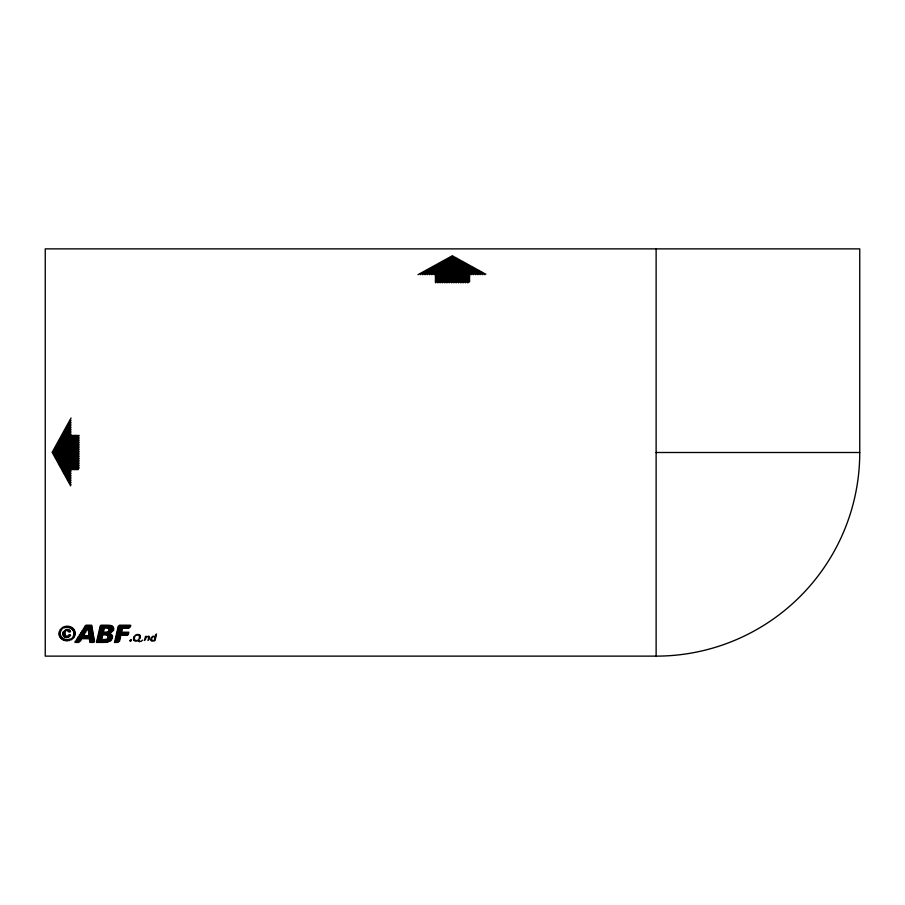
<?xml version="1.0" encoding="UTF-8"?>
<svg xmlns="http://www.w3.org/2000/svg" width="905" height="905" viewBox="0 0 905 905"><rect width="100%" height="100%" fill="white"/><g stroke="black" fill="none" stroke-linecap="round" stroke-linejoin="round"><path stroke-width="1.36" d="M52.038 452.5L71.043 417.986M52.671 453.654L71.043 420.293M53.305 454.796L71.043 422.59M53.938 455.95L71.043 424.886M54.572 457.104L71.043 427.194M55.205 458.247L71.043 429.49M55.839 459.401L71.043 431.787M56.472 460.555L71.043 434.095M57.105 461.708L71.676 435.248M57.739 462.851L72.943 435.248M58.373 464.005L74.21 435.248M59.006 465.159L75.477 435.248M59.64 466.301L76.744 435.248M60.273 467.455L78.011 435.248M60.907 468.609L79.188 435.407M61.54 469.752L79.188 437.703M62.174 470.905L79.188 440.011M62.807 472.059L79.188 442.307M63.441 473.202L79.188 444.615M64.074 474.356L79.188 446.912M64.708 475.51L79.188 449.208M65.341 476.664L79.188 451.516M65.975 477.806L79.188 453.812M66.608 478.96L71.043 470.905M71.676 469.752L79.188 456.12M67.242 480.114L71.043 473.202M72.943 469.752L79.188 458.416M67.875 481.256L71.043 475.51M74.21 469.752L79.188 460.713M68.509 482.41L71.043 477.806M75.477 469.752L79.188 463.021M69.142 483.564L71.043 480.114M76.744 469.752L79.188 465.317M69.776 484.707L71.043 482.41M78.011 469.752L79.188 467.625M70.409 485.861L71.043 484.707M139.257 636.057L140.094 635.31M155.479 634.982L156.599 633.986M151.814 641.091L152.56 640.435M146.146 637.041L146.802 636.464M73.339 631.181L74.47 630.197M134.687 640.932L135.433 640.276M147.538 636.86L148.397 636.113M64.504 627.878L66.54 626.113M67.287 627.448L68.723 626.203M114.358 642.55L120.58 637.188M98.147 642.55L101.869 639.36M138.013 635.118L138.782 634.462M60.081 629.665L63.271 626.939M59.232 631.373L65.205 626.271M58.938 632.618L61.133 630.74M66.054 627.516L67.694 626.113M58.961 634.586L60.352 633.387M59.153 635.412L60.42 634.315M62.841 632.244L66.28 629.303M68.339 627.538L69.617 626.441M59.402 636.17L60.624 635.14M62.683 633.364L67.411 629.314M69.233 627.765L70.454 626.713M59.775 636.849L60.895 635.887M62.728 634.315L65.205 632.199M66.959 630.695L68.407 629.461M70.047 628.059L71.201 627.063M60.16 637.505L61.291 636.543M62.92 635.152L65.058 633.308M67.818 630.955L69.176 629.79M70.782 628.409L71.891 627.459M60.646 638.07L61.744 637.143M63.237 635.864L65.126 634.247M68.316 631.509L69.798 630.242M71.404 628.862L72.513 627.912M61.155 638.625L62.253 637.697M63.678 636.475L65.33 635.061M68.859 632.041L70.285 630.819M72.004 629.348L73.101 628.409M61.755 639.111L62.852 638.172M64.244 636.973L65.737 635.695M70.013 632.041L70.579 631.554M72.502 629.903L73.61 628.964M62.366 639.575L63.486 638.613M64.945 637.369L66.427 636.102M72.943 630.514L74.086 629.541M63.079 639.959L64.221 638.975M68.282 635.502L69.187 634.722M63.814 640.31L65.036 639.269M66.8 637.754L70.341 634.722M73.588 631.939L74.81 630.898M64.651 640.582L65.929 639.484M68.113 637.618L70.613 635.48M73.758 632.787L75.058 631.667M65.533 640.819L66.981 639.575M73.814 633.726L75.228 632.516M66.585 640.91L68.237 639.484M73.69 634.824L75.319 633.421M67.751 640.887L70.002 638.964M73.067 636.339L75.228 634.495M84.731 626.362L86.201 625.095M69.153 640.683L74.945 635.729M83.339 628.534L87.355 625.095M71.201 639.914L74.12 637.425M81.959 630.706L88.509 625.095M80.568 632.878L89.663 625.095M79.188 635.061L90.817 625.095M77.807 637.233L91.79 625.253M76.416 639.405L86.914 630.423M88.147 629.36L91.937 626.113M75.036 641.577L85.715 632.425M88.26 630.253L92.084 626.973M75.058 642.55L84.527 634.439M88.385 631.136L92.242 627.832M76.212 642.55L84.403 635.536M88.498 632.029L92.389 628.704M77.366 642.55L85.556 635.536M88.611 632.923L92.536 629.563M78.52 642.55L80.952 640.469M82.864 638.828L86.71 635.536M88.724 633.817L92.683 630.423M84.018 638.828L87.864 635.536M88.837 634.699L92.83 631.283M85.172 638.828L92.989 632.143M100.07 626.068L101.213 625.095M86.326 638.828L93.136 633.002M99.788 627.301L102.367 625.095M87.48 638.828L93.283 633.862M99.505 628.534L103.521 625.095M88.645 638.828L93.43 634.722M99.222 629.767L104.675 625.095M89.357 639.202L93.577 635.582M98.939 631L105.828 625.095M89.482 640.084L93.735 636.441M98.656 632.233L106.982 625.095M89.595 640.978L93.882 637.301M98.374 633.455L104.38 628.308M104.652 628.081L108.102 625.129M89.708 641.86L94.03 638.172M98.091 634.688L104.12 629.529M105.806 628.081L109.211 625.174M90.07 642.55L94.177 639.032M97.808 635.921L103.849 630.751M106.926 628.115L110.24 625.276M91.224 642.55L94.324 639.892M97.525 637.154L103.577 631.973M107.853 628.308L111.145 625.491M92.378 642.55L94.482 640.751M97.242 638.387L104.595 632.086M108.498 628.737L111.903 625.83M93.532 642.55L94.629 641.611M96.959 639.609L105.806 632.029M108.871 629.416L112.559 626.249M96.677 640.842L102.706 635.683M103.555 634.959L107.288 631.758M108.804 630.457L113.091 626.792M96.394 642.075L102.423 636.905M104.709 634.959L113.487 627.437M96.993 642.55L102.152 638.138M105.794 635.016L113.759 628.194M106.722 635.208L113.86 629.099M99.301 642.55L103.034 639.36M107.367 635.638L113.645 630.276M118.046 626.498L119.686 625.095M100.455 642.55L104.199 639.349M107.729 636.328L110.534 633.919M117.763 627.731L120.84 625.095M101.609 642.55L105.512 639.213M107.718 637.324L111.179 634.348M117.48 628.964L121.994 625.095M102.774 642.55L111.779 634.835M117.198 630.197L123.148 625.095M103.928 642.55L112.209 635.457M116.915 631.43L124.302 625.095M105.127 642.505L112.492 636.192M116.632 632.652L125.456 625.095M106.36 642.437L112.65 637.052M116.349 633.885L122.537 628.59M122.831 628.342L126.61 625.095M107.729 642.256L112.514 638.161M116.066 635.118L122.266 629.812M123.985 628.342L127.763 625.095M109.709 641.555L111.734 639.824M115.783 636.351L121.994 631.034M125.139 628.342L128.929 625.095M115.501 637.584L121.892 632.109M126.293 628.342L130.082 625.095M115.218 638.806L123.046 632.109M127.447 628.342L130.863 625.412M114.935 640.039L124.2 632.109M128.601 628.342L130.58 626.645M114.652 641.272L120.851 635.955M121.542 635.378L125.354 632.109M122.695 635.378L126.508 632.109M115.467 642.55L120.308 638.41M123.849 635.378L127.662 632.109M116.621 642.55L120.026 639.631M125.003 635.378L128.815 632.109M117.774 642.55L119.754 640.864M126.157 635.378L128.793 633.127M127.311 635.378L128.51 634.348M133.872 636.679L136.417 634.495M130.071 640.932C132.221 638.24 131.191 642.358 130.026 640.74A1.222 1.222 0 0 1 130.162 640.186L131.259 640.016M133.442 638.036L134.992 636.713M136.757 635.197L137.764 634.337M133.567 639.914L134.506 639.1M138.804 635.423L139.551 634.79M134.008 640.525L134.788 639.858M139.325 636.95L140.388 636.045M135.603 641.136L136.474 640.378M139.121 638.127L140.433 636.996M136.791 641.102L140.196 638.183M138.103 640.966L138.782 640.389M138.714 641.43L139.415 640.831M144.958 638.059L146.044 637.131M144.664 639.303L146.044 638.116M144.37 640.536L145.615 639.484M148.409 637.086L149.178 636.43M148.477 638.025L149.517 637.12M148.182 639.258L149.427 638.195M147.9 640.491L149.133 639.428M151.146 637.708L152.956 636.158M150.728 639.054L152.119 637.867M153.307 636.837L154.11 636.158M150.75 640.016L151.746 639.168M155.196 636.215L156.429 635.163M151.112 640.706L151.87 640.05M154.846 637.505L156.135 636.407M154.529 638.76L155.852 637.64M154.28 637.007L154.846 636.52M153.002 641.057L155.558 638.873M65.782 637.64L67.581 636.113M140.875 641.555L142.662 640.061M154.201 641.012L155.275 640.107M133.374 639.077L134.517 638.127M58.859 633.681L60.465 632.346M139.415 641.815L140.173 641.192M145.253 636.826L146.044 636.17M417.986 274.668L452.5 255.663M420.293 274.668L453.654 256.296M422.59 274.668L454.796 256.93M424.886 274.668L455.95 257.563M427.194 274.668L457.104 258.197M429.49 274.668L458.247 258.83M431.787 274.668L459.401 259.464M434.095 274.668L460.555 260.097M435.248 275.301L461.708 260.731M435.248 276.568L462.851 261.364M435.248 277.835L464.005 261.998M435.248 279.102L465.159 262.631M435.248 280.369L466.301 263.264M435.248 281.636L467.455 263.898M435.407 282.812L468.609 264.532M437.703 282.812L469.752 265.165M440.011 282.812L470.905 265.799M442.307 282.812L472.059 266.432M444.615 282.812L473.213 267.066M446.912 282.812L474.356 267.699M449.208 282.812L475.51 268.332M451.516 282.812L476.664 268.966M453.812 282.812L477.806 269.6M456.12 282.812L469.752 275.301M470.905 274.668L478.96 270.233M458.416 282.812L469.752 276.568M473.213 274.668L480.114 270.867M460.713 282.812L469.752 277.835M475.51 274.668L481.256 271.5M463.021 282.812L469.752 279.102M477.806 274.668L482.41 272.134M465.317 282.812L469.752 280.369M480.114 274.668L483.564 272.767M467.625 282.812L469.752 281.636M482.41 274.668L484.707 273.401M484.707 274.668L485.861 274.034M656.125 452.5L859.75 452.5L859.75 248.875L45.25 248.875L45.25 656.125L656.125 656.125A203.625 203.625 0 0 0 859.75 452.5M656.125 248.875L656.125 656.125"/></g></svg>
